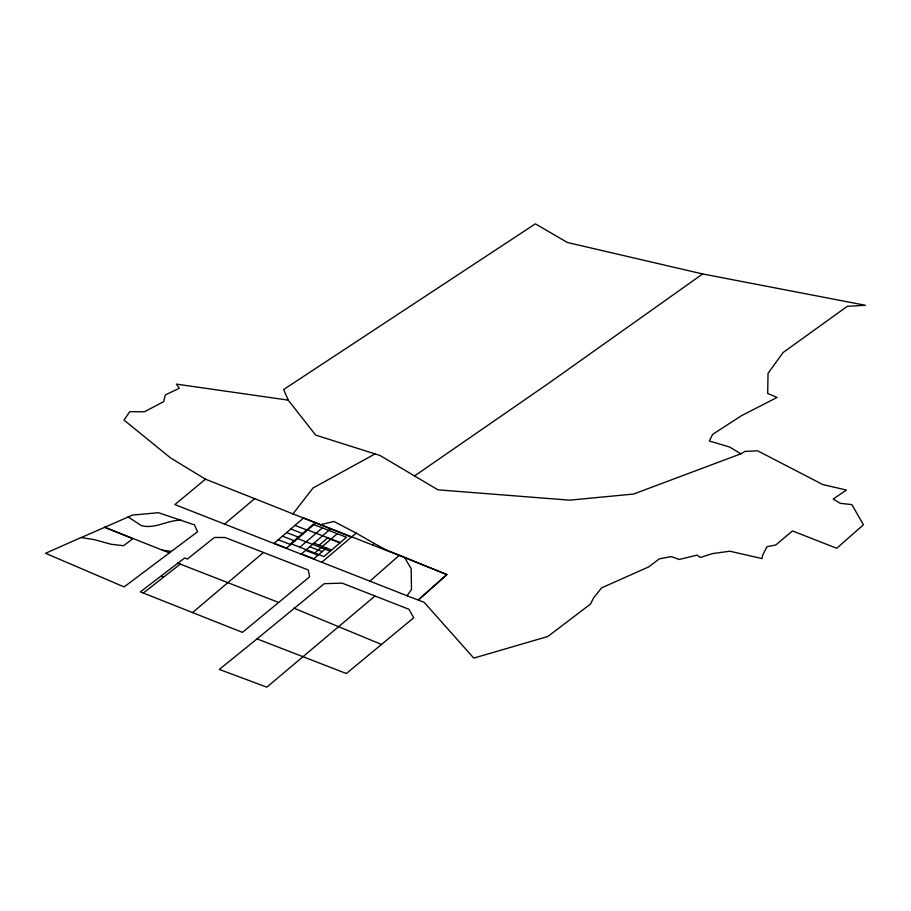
<?xml version="1.0" encoding="UTF-8"?>
<svg xmlns="http://www.w3.org/2000/svg" width="911" height="911" viewBox="0 0 911 911"><rect width="100%" height="100%" fill="white"/><g stroke="black" fill="none" stroke-linecap="round" stroke-linejoin="round"><path stroke-width="1.37" d="M372.77 545.29L374.022 543.332L385.558 549.584M254.727 498.67L205.442 479.186L174.901 504.592L407.046 595.748L411.487 589.519L411.157 568.715L404.643 557.6L303.636 517.96L274.074 543.332L286.51 548.16M292.875 513.986L313.031 488L375.07 453.906M278.629 602.456L242.451 632.382L140.362 591.854L184.774 557.908L187.347 559.092L214.358 537.467L225.097 537.513L308.294 570.001L309.581 576.811L278.629 602.456L177.474 563.021M257.039 638.873L324.293 583.678L342.149 583.131L408.925 609.277L413.708 617.783L346.362 673.525L257.039 638.873L219.323 669.426L266.832 687.156L374.933 596.067M370.196 580.933L399.189 555.391M321.879 562.144L356.178 533.072L374.091 543.366M286.305 548.331L315.935 522.903M299.878 547.215L322.369 527.902M301.222 554.116L330.704 528.824M319.146 545.199L327.516 538.025L339.94 542.854M314.796 553L337.286 533.698M326.4 548.012L313.851 558.773L301.427 553.956M192.563 612.568L263.381 552.556M81.181 537.49L45.55 553.296L124.101 586.935L197.562 531.739L194.362 524.816L158.343 512.699L132.494 515.102L81.181 537.592L93.776 539.528L111.301 544.3L123.543 545.712L132.824 538.708L104.719 527.344M224.505 524.121L254.67 498.647L351.065 537M143.312 593.027L180.264 564.114M385.501 549.561L446.902 574.59L418.286 600.053L424.15 602.342L473.766 658.095L547.739 636.55L590.476 604.095L593.608 597.867L601.613 587.868L648.791 566.847L659.302 558.853L671.305 556.598L679.242 559.468L697.166 555.106L700.308 557.475L712.55 553.592L729.848 551.223L762.017 558.58L762.655 555.141L767.051 546.657L775.728 545.029L792.468 530.919L836.719 548.274L863.434 524.782L851.887 504.626L840.101 503.282L833.223 499.023L846.399 490.061L822.747 484.527L757.656 450.82L744.982 451.423L740.859 453.826L729.757 447.085L709.339 440.992L712.618 434.388L741.452 415.712L777.072 397.435L767.688 393.45L768.041 373.316L783.141 352.489L847.321 306.312L865.45 305.287L702.654 273.949L547.807 383.873L414.528 475.941M740.859 453.826L633.544 494.058L569.614 500.162L437.963 489.833L379.967 455.454L315.661 435.105L288.195 400.123L283.663 389.509L535.349 223.844L567.439 242.508L702.654 273.949M320.33 524.759L333.881 521.468L356.178 533.072M104.719 527.241L162.397 550.164L171.336 551.394M180.811 520.261C167.385 519.976 155.36 529.245 141.456 525.67L128.109 516.936M288.195 400.123L176.381 384.112L179.285 388.245L165.267 394.975L163.707 401.649L144.45 411.795L129.829 411.647L123.998 420.062L170.38 457.8L205.499 479.209M161.361 576.151L163.433 577.039M407.046 595.748L418.229 600.03L446.845 574.568L404.643 557.6M162.397 550.164L169.548 552.909M306.973 529.69L340.224 542.603M294.982 525.385L307.406 530.213M290.803 528.972L303.226 533.8M286.623 532.559L299.047 537.388M313.965 543.184L331.581 550.028M296.94 538.299L330.192 551.223M282.433 536.158L294.868 540.986M309.786 546.771L322.221 551.599M278.254 539.745L290.689 544.573M305.606 550.358L318.03 555.186M293.98 608.195L381.493 644.453M313.202 524.337L290.7 543.651L323.963 556.564L346.453 537.262L313.202 524.337"/></g></svg>
